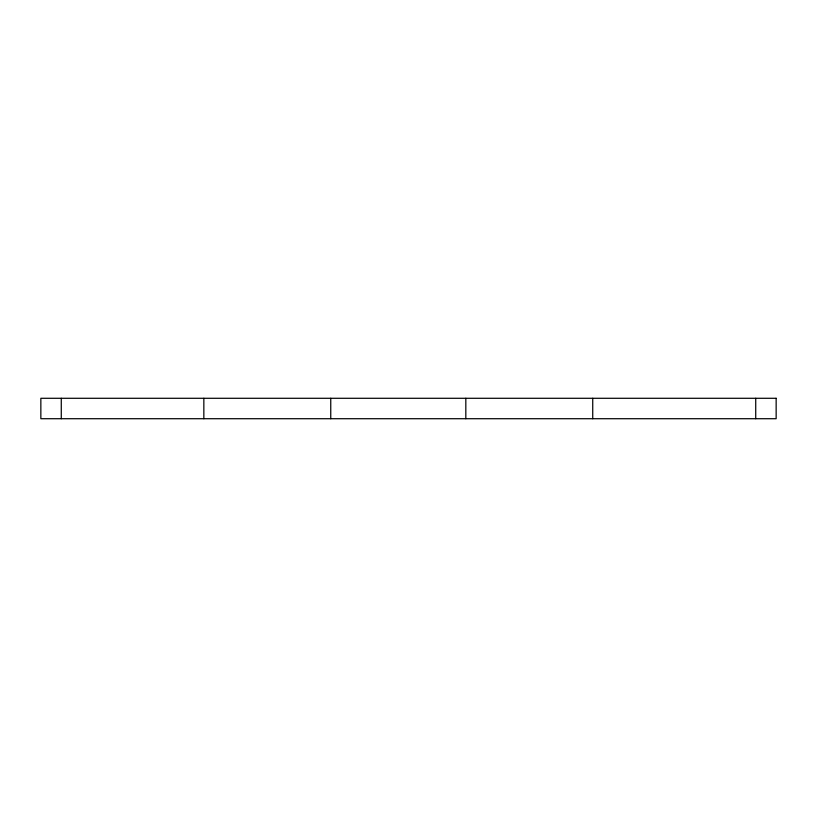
<?xml version="1.0" encoding="UTF-8"?>
<svg xmlns="http://www.w3.org/2000/svg" width="817" height="817" viewBox="0 0 817 817"><rect width="100%" height="100%" fill="white"/><g stroke="black" fill="none" stroke-linecap="round" stroke-linejoin="round"><path stroke-width="1.23" d="M755.725 398.288L755.725 418.712M592.733 398.288L592.733 418.712M465.823 398.288L465.823 418.712M330.752 398.288L330.752 418.712M203.841 398.288L203.841 418.712M61.275 398.288L61.275 418.712M776.15 398.288L40.85 398.288L40.85 418.712L776.15 418.712L776.15 398.288"/></g></svg>
